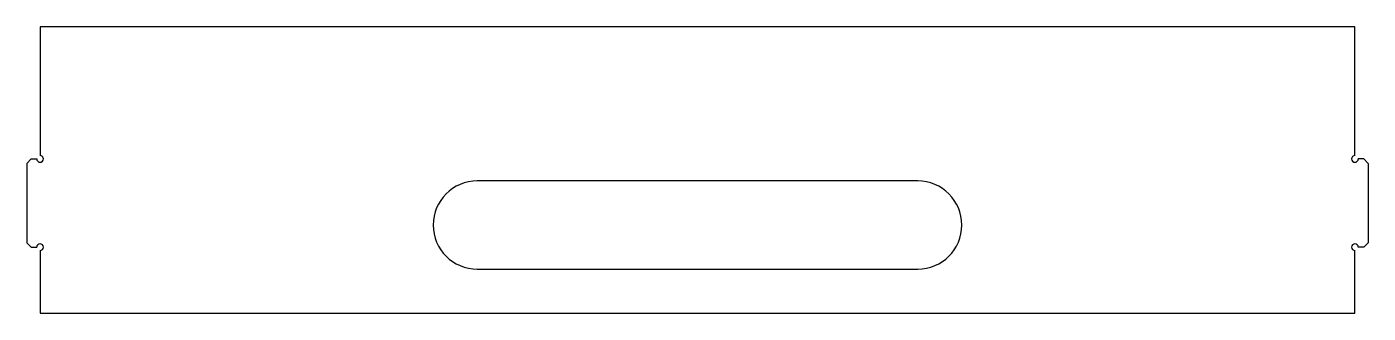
# Model space of a CAD drawing. Extents: x 210 to 515, y 348 to 413.
import ezdxf

# ---------------------------------------------------------------- set-up
doc = ezdxf.new("R2010")
doc.units = 0
doc.linetypes.add('SLD-CONTINUA', pattern=[0])
doc.layers.get('0').update_dxf_attribs({"linetype": 'CONTINUOUS'})

msp = doc.modelspace()

# ---------------------------------------------------------------- linework, layer by layer
at = {"color": 7, "linetype": 'SLD-CONTINUA'}
for p, q in [((511.91, 412.87), (213.41, 412.87)), ((213.41, 412.87), (213.41, 383.62)), ((511.91, 383.62), (511.91, 412.87)), ((211.41, 382.87), (210.41, 381.87)), ((210.41, 381.87), (210.41, 363.87)), ((211.41, 382.87), (212.66, 382.87)), ((513.91, 382.87), (512.66, 382.87)), ((514.91, 381.87), (513.91, 382.87)), ((514.91, 381.87), (514.91, 363.87)), ((412.66, 377.87), (312.66, 377.87)), ((210.41, 363.87), (211.41, 362.87)), ((211.41, 362.87), (212.66, 362.87)), ((513.91, 362.87), (512.66, 362.87)), ((513.91, 362.87), (514.91, 363.87)), ((213.41, 362.12), (213.41, 347.87)), ((511.91, 347.87), (511.91, 362.12)), ((312.66, 357.87), (412.66, 357.87)), ((213.41, 347.87), (511.91, 347.87))]:
    msp.add_line(p, q, dxfattribs=at)
for centre, radius, start, end in [((213.41, 382.87), 0.75, 180, 90), ((511.91, 382.87), 0.75, 90, 0), ((312.66, 367.87), 10, 90, 270), ((412.66, 367.87), 10, 270, 90), ((213.41, 362.87), 0.75, 270, 180), ((511.91, 362.87), 0.75, 0, 270)]:
    msp.add_arc(centre, radius, start, end, dxfattribs=at)

doc.saveas('drawing.dxf')
